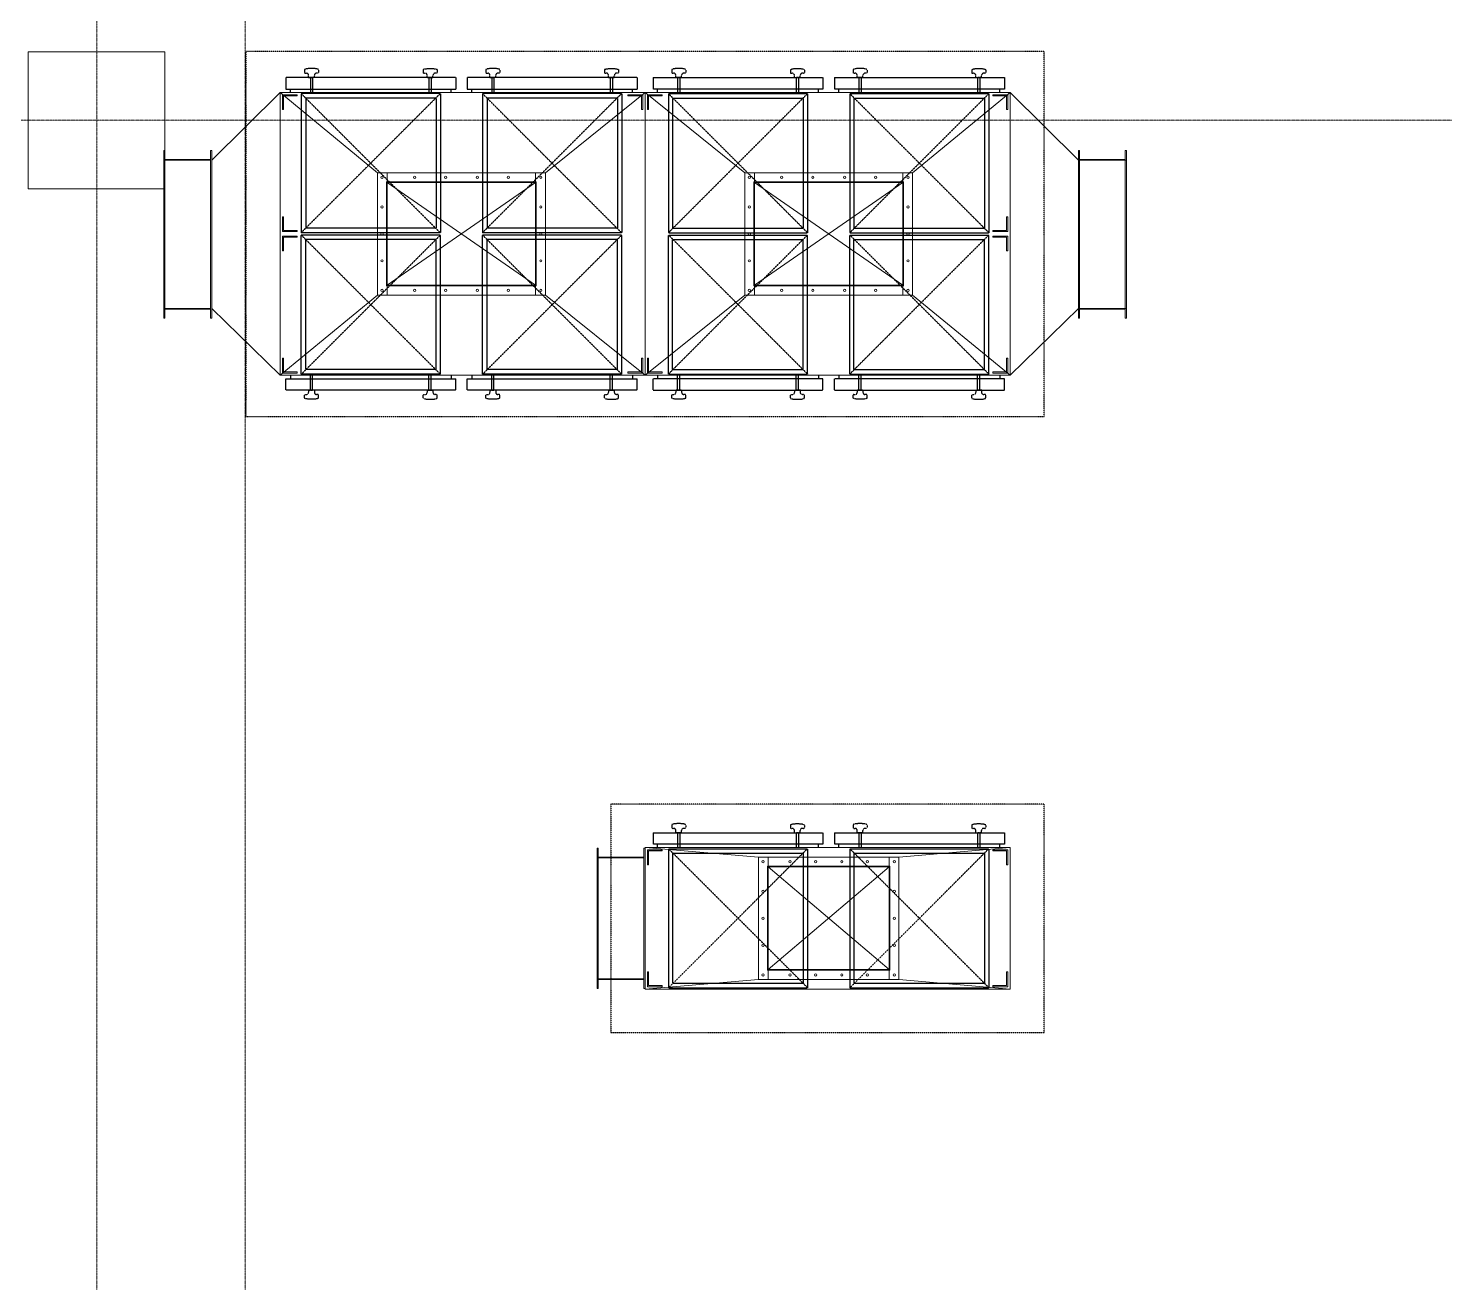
# Model space of a CAD drawing. Extents: x -59767 to 1106559, y -1290 to 1129522.
# Drawn here: x 121908 to 128118, y 591584 to 597082 of the extents above; entities that cross this region are included whole.
import ezdxf

# ---------------------------------------------------------------- set-up
doc = ezdxf.new("R2010")
doc.units = 0
for name, pattern in [('CENTER', [2, 1.25, -0.25, 0.25, -0.25]), ('DASHED', [3.5, 2, -1.5]), ('HIDDEN2', [0.1875, 0.125, -0.0625])]:
    doc.linetypes.add(name, pattern=pattern)
doc.layers.get('0').update_dxf_attribs({"linetype": 'CONTINUOUS', "lineweight": 9})
doc.layers.add('COLUMN', color=2, linetype='CONTINUOUS', lineweight=9)
doc.layers.add('중심선', color=1, linetype='CENTER', lineweight=9)
doc.layers.add('EQ', color=253, linetype='CONTINUOUS')

# ---------------------------------------------------------------- blocks, each defined once
blk = doc.blocks.new('column600')
at = {"layer": 'COLUMN', "linetype": 'Continuous'}
blk.add_lwpolyline([(-300, -300), (300, -300), (300, 300), (-300, 300)], close=True, dxfattribs=at)

msp = doc.modelspace()

# ---------------------------------------------------------------- linework, layer by layer
at = {"color": 0}
for p, q in [((123012.1, 596801), (122712.1, 596504)), ((124612.1, 596801), (123012.1, 596801)), ((123012.1, 596181), (123012.1, 596801)), ((123439.1, 596449), (123012.1, 596801)), ((123022.1, 596791), (123022.1, 596726)), ((123087.1, 596791), (123022.1, 596791)), ((123022.1, 596791), (123022.1, 596726)), ((123022.1, 596791), (123022.1, 596726)), ((123022.1, 596791), (123022.1, 596726)), ((123027.1, 596726), (123027.1, 596786)), ((123027.1, 596786), (123087.1, 596786)), ((123027.1, 596726), (123027.1, 596786)), ((123027.1, 596726), (123027.1, 596786)), ((123087.1, 596786), (123087.1, 596791)), ((124612.1, 596801), (124175.1, 596449)), ((124537.1, 596786), (124537.1, 596791)), ((124537.1, 596791), (124602.1, 596791)), ((124597.1, 596786), (124537.1, 596786)), ((124597.1, 596726), (124597.1, 596786)), ((124597.1, 596726), (124597.1, 596786)), ((124602.1, 596791), (124602.1, 596726)), ((124602.1, 596791), (124602.1, 596726)), ((124602.1, 596791), (124602.1, 596726)), ((124612.1, 596801), (126212.1, 596801)), ((124612.1, 596799), (124612.1, 596801)), ((124612.1, 596799), (124612.1, 596801)), ((124612.1, 596801), (125049.1, 596449)), ((124622.1, 596791), (124622.1, 596726)), ((124687.1, 596791), (124622.1, 596791)), ((124622.1, 596791), (124622.1, 596726)), ((124622.1, 596791), (124622.1, 596726)), ((124627.1, 596726), (124627.1, 596786)), ((124627.1, 596786), (124687.1, 596786)), ((124627.1, 596726), (124627.1, 596786)), ((124687.1, 596786), (124687.1, 596791)), ((125785.1, 596449), (126212.1, 596801)), ((126137.1, 596786), (126137.1, 596791)), ((126137.1, 596791), (126202.1, 596791)), ((126197.1, 596786), (126137.1, 596786)), ((126197.1, 596726), (126197.1, 596786)), ((126197.1, 596726), (126197.1, 596786)), ((126197.1, 596726), (126197.1, 596786)), ((126202.1, 596791), (126202.1, 596726)), ((126202.1, 596791), (126202.1, 596726)), ((126202.1, 596791), (126202.1, 596726)), ((126202.1, 596791), (126202.1, 596726)), ((126212.1, 596181), (126212.1, 596801)), ((126212.1, 596801), (126512.1, 596504)), ((123022.1, 596726), (123027.1, 596726)), ((123022.1, 596726), (123027.1, 596726)), ((123022.1, 596726), (123027.1, 596726)), ((124602.1, 596726), (124597.1, 596726)), ((124602.1, 596726), (124597.1, 596726)), ((124622.1, 596726), (124627.1, 596726)), ((124622.1, 596726), (124627.1, 596726)), ((126202.1, 596726), (126197.1, 596726)), ((126202.1, 596726), (126197.1, 596726)), ((126202.1, 596726), (126197.1, 596726)), ((122712.1, 596547), (122712.1, 595811)), ((126512.1, 596547), (126512.1, 595811)), ((123022.1, 596191), (123022.1, 596256)), ((123022.1, 596256), (123027.1, 596256)), ((123022.1, 596191), (123022.1, 596256)), ((123022.1, 596256), (123027.1, 596256)), ((123022.1, 596191), (123022.1, 596256)), ((123022.1, 596256), (123027.1, 596256)), ((123022.1, 596191), (123022.1, 596256)), ((123027.1, 596256), (123027.1, 596196)), ((123027.1, 596256), (123027.1, 596196)), ((123027.1, 596256), (123027.1, 596196)), ((126202.1, 596256), (126197.1, 596256)), ((126197.1, 596256), (126197.1, 596196)), ((126202.1, 596256), (126197.1, 596256)), ((126197.1, 596256), (126197.1, 596196)), ((126202.1, 596256), (126197.1, 596256)), ((126197.1, 596256), (126197.1, 596196)), ((126202.1, 596191), (126202.1, 596256)), ((126202.1, 596191), (126202.1, 596256)), ((126202.1, 596191), (126202.1, 596256)), ((126202.1, 596191), (126202.1, 596256)), ((123012.1, 596181), (123012.1, 595561)), ((123087.1, 596191), (123022.1, 596191)), ((123022.1, 596171), (123022.1, 596106)), ((123087.1, 596171), (123022.1, 596171)), ((123022.1, 596171), (123022.1, 596106)), ((123022.1, 596171), (123022.1, 596106)), ((123022.1, 596171), (123022.1, 596106)), ((123027.1, 596196), (123087.1, 596196)), ((123027.1, 596106), (123027.1, 596166)), ((123027.1, 596166), (123087.1, 596166)), ((123027.1, 596106), (123027.1, 596166)), ((123027.1, 596106), (123027.1, 596166)), ((123087.1, 596196), (123087.1, 596191)), ((123087.1, 596166), (123087.1, 596171)), ((126197.1, 596196), (126137.1, 596196)), ((126137.1, 596196), (126137.1, 596191)), ((126137.1, 596191), (126202.1, 596191)), ((126137.1, 596166), (126137.1, 596171)), ((126137.1, 596171), (126202.1, 596171)), ((126197.1, 596166), (126137.1, 596166)), ((126197.1, 596106), (126197.1, 596166)), ((126197.1, 596106), (126197.1, 596166)), ((126197.1, 596106), (126197.1, 596166)), ((126202.1, 596171), (126202.1, 596106)), ((126202.1, 596171), (126202.1, 596106)), ((126202.1, 596171), (126202.1, 596106)), ((126202.1, 596171), (126202.1, 596106)), ((126212.1, 596181), (126212.1, 595561)), ((123022.1, 596106), (123027.1, 596106)), ((123022.1, 596106), (123027.1, 596106)), ((123022.1, 596106), (123027.1, 596106)), ((126202.1, 596106), (126197.1, 596106)), ((126202.1, 596106), (126197.1, 596106)), ((126202.1, 596106), (126197.1, 596106)), ((122712.1, 595854), (123012.1, 595561)), ((123439.1, 595913), (123012.1, 595561)), ((124175.1, 595913), (124612.1, 595561)), ((125049.1, 595913), (124612.1, 595561)), ((125785.1, 595913), (126212.1, 595561)), ((126512.1, 595854), (126212.1, 595561)), ((123022.1, 595571), (123022.1, 595636)), ((123022.1, 595636), (123027.1, 595636)), ((123022.1, 595571), (123022.1, 595636)), ((123022.1, 595636), (123027.1, 595636)), ((123022.1, 595571), (123022.1, 595636)), ((123022.1, 595636), (123027.1, 595636)), ((123022.1, 595571), (123022.1, 595636)), ((123027.1, 595636), (123027.1, 595576)), ((123027.1, 595636), (123027.1, 595576)), ((123027.1, 595636), (123027.1, 595576)), ((124602.1, 595636), (124597.1, 595636)), ((124597.1, 595636), (124597.1, 595576)), ((124602.1, 595636), (124597.1, 595636)), ((124597.1, 595636), (124597.1, 595576)), ((124602.1, 595571), (124602.1, 595636)), ((124602.1, 595571), (124602.1, 595636)), ((124602.1, 595571), (124602.1, 595636)), ((124622.1, 595571), (124622.1, 595636)), ((124622.1, 595636), (124627.1, 595636)), ((124622.1, 595571), (124622.1, 595636)), ((124622.1, 595636), (124627.1, 595636)), ((124622.1, 595571), (124622.1, 595636)), ((124627.1, 595636), (124627.1, 595576)), ((124627.1, 595636), (124627.1, 595576)), ((126202.1, 595636), (126197.1, 595636)), ((126197.1, 595636), (126197.1, 595576)), ((126202.1, 595636), (126197.1, 595636)), ((126197.1, 595636), (126197.1, 595576)), ((126202.1, 595636), (126197.1, 595636)), ((126197.1, 595636), (126197.1, 595576)), ((126202.1, 595571), (126202.1, 595636)), ((126202.1, 595571), (126202.1, 595636)), ((126202.1, 595571), (126202.1, 595636)), ((126202.1, 595571), (126202.1, 595636)), ((124612.1, 595561), (123012.1, 595561)), ((123087.1, 595571), (123022.1, 595571)), ((123027.1, 595576), (123087.1, 595576)), ((123087.1, 595576), (123087.1, 595571)), ((124597.1, 595576), (124537.1, 595576)), ((124537.1, 595576), (124537.1, 595571)), ((124537.1, 595571), (124602.1, 595571)), ((124612.1, 595563), (124612.1, 595561)), ((124612.1, 595563), (124612.1, 595561)), ((124612.1, 595561), (126212.1, 595561)), ((124687.1, 595571), (124622.1, 595571)), ((124627.1, 595576), (124687.1, 595576)), ((124687.1, 595576), (124687.1, 595571)), ((126197.1, 595576), (126137.1, 595576)), ((126137.1, 595576), (126137.1, 595571)), ((126137.1, 595571), (126202.1, 595571)), ((124612.1, 593491), (126212.1, 593491)), ((124612.1, 593489), (124612.1, 593491)), ((124612.1, 593491), (125109.1, 593449)), ((124622.1, 593481), (124622.1, 593416)), ((124687.1, 593481), (124622.1, 593481)), ((124622.1, 593481), (124622.1, 593416)), ((124622.1, 593481), (124622.1, 593416)), ((124627.1, 593416), (124627.1, 593476)), ((124627.1, 593476), (124687.1, 593476)), ((124627.1, 593416), (124627.1, 593476)), ((124687.1, 593476), (124687.1, 593481)), ((125019.6, 593491), (125814.6, 593491)), ((125725.1, 593449), (126212.1, 593491)), ((126137.1, 593476), (126137.1, 593481)), ((126137.1, 593481), (126202.1, 593481)), ((126197.1, 593476), (126137.1, 593476)), ((126197.1, 593416), (126197.1, 593476)), ((126197.1, 593416), (126197.1, 593476)), ((126197.1, 593416), (126197.1, 593476)), ((126202.1, 593481), (126202.1, 593416)), ((126202.1, 593481), (126202.1, 593416)), ((126202.1, 593481), (126202.1, 593416)), ((126202.1, 593481), (126202.1, 593416)), ((126212.1, 592871), (126212.1, 593491)), ((124622.1, 593416), (124627.1, 593416)), ((124622.1, 593416), (124627.1, 593416)), ((126202.1, 593416), (126197.1, 593416)), ((126202.1, 593416), (126197.1, 593416)), ((126202.1, 593416), (126197.1, 593416)), ((124622.1, 592881), (124622.1, 592946)), ((124622.1, 592946), (124627.1, 592946)), ((124622.1, 592881), (124622.1, 592946)), ((124622.1, 592946), (124627.1, 592946)), ((124622.1, 592881), (124622.1, 592946)), ((124622.1, 592946), (124627.1, 592946)), ((124622.1, 592881), (124622.1, 592946)), ((124627.1, 592946), (124627.1, 592886)), ((124627.1, 592946), (124627.1, 592886)), ((124627.1, 592946), (124627.1, 592886)), ((126202.1, 592946), (126197.1, 592946)), ((126197.1, 592946), (126197.1, 592886)), ((126202.1, 592946), (126197.1, 592946)), ((126197.1, 592946), (126197.1, 592886)), ((126202.1, 592946), (126197.1, 592946)), ((126197.1, 592946), (126197.1, 592886)), ((126202.1, 592881), (126202.1, 592946)), ((126202.1, 592881), (126202.1, 592946)), ((126202.1, 592881), (126202.1, 592946)), ((126202.1, 592881), (126202.1, 592946)), ((125109.1, 592913), (124612.1, 592871)), ((124612.1, 592873), (124612.1, 592871)), ((124687.1, 592881), (124622.1, 592881)), ((124627.1, 592886), (124687.1, 592886)), ((124687.1, 592886), (124687.1, 592881)), ((125725.1, 592913), (126212.1, 592871)), ((126197.1, 592886), (126137.1, 592886)), ((126137.1, 592886), (126137.1, 592881)), ((126137.1, 592881), (126202.1, 592881)), ((124612.1, 592871), (126212.1, 592871))]:
    msp.add_line(p, q, dxfattribs=at)
for p, q in [((123806.1, 596801), (123012.1, 596801)), ((124612.1, 596248), (124612.1, 596799)), ((124612.1, 596248), (124612.1, 596799)), ((124612.1, 596253.5), (124612.1, 596793.5)), ((124612.1, 596253.5), (124612.1, 596793.5)), ((125418.1, 596801), (126212.1, 596801)), ((122502.1, 596547), (122502.1, 595811)), ((122502.1, 596547), (122507.1, 596547)), ((122507.1, 595848), (122507.1, 596547)), ((122707.1, 596547), (122707.1, 596510)), ((122707.1, 596547), (122712.1, 596547)), ((122712.1, 596482), (122712.1, 596547)), ((126512.1, 596482), (126512.1, 596547)), ((126517.1, 596547), (126512.1, 596547)), ((126517.1, 596547), (126517.1, 596510)), ((126717.1, 595848), (126717.1, 596547)), ((126722.1, 596547), (126717.1, 596547)), ((126722.1, 596547), (126722.1, 595811)), ((122507.1, 596504), (122502.1, 596504)), ((122507.1, 596507), (122707.1, 596507)), ((122507.1, 596504), (122707.1, 596504)), ((122707.1, 596510), (122707.1, 595811)), ((126517.1, 596510), (126517.1, 595811)), ((126717.1, 596507), (126517.1, 596507)), ((126717.1, 596504), (126517.1, 596504)), ((126717.1, 596504), (126722.1, 596504)), ((123482.1, 596409), (123482.1, 596449)), ((124132.1, 596449), (124132.1, 596409)), ((124175.1, 596409), (124175.1, 596449)), ((124612.1, 596456.5), (124612.1, 595561)), ((124612.1, 596456.5), (124612.1, 595561)), ((124612.1, 596451), (124612.1, 595561)), ((124612.1, 596451), (124612.1, 595561)), ((125049.1, 596409), (125049.1, 596449)), ((125092.1, 596449), (125092.1, 596409)), ((125742.1, 596409), (125742.1, 596449)), ((123482.1, 595953), (123482.1, 595913)), ((124132.1, 595953), (124132.1, 595913)), ((124175.1, 595953), (124175.1, 595913)), ((125049.1, 595953), (125049.1, 595913)), ((125092.1, 595953), (125092.1, 595913)), ((125742.1, 595953), (125742.1, 595913)), ((122507.1, 595854), (122502.1, 595854)), ((122507.1, 595854), (122707.1, 595854)), ((126717.1, 595854), (126517.1, 595854)), ((126717.1, 595854), (126722.1, 595854)), ((122507.1, 595811), (122502.1, 595811)), ((122507.1, 595851), (122707.1, 595851)), ((122507.1, 595811), (122507.1, 595848)), ((122712.1, 595811), (122707.1, 595811)), ((126512.1, 595811), (126517.1, 595811)), ((126717.1, 595851), (126517.1, 595851)), ((126717.1, 595811), (126717.1, 595848)), ((126717.1, 595811), (126722.1, 595811)), ((123806.1, 595561), (123012.1, 595561)), ((125418.1, 595561), (126212.1, 595561)), ((124402.1, 593489), (124402.1, 592873)), ((124402.1, 593489), (124407.1, 593489)), ((124407.1, 593446), (124402.1, 593446)), ((124407.1, 592910), (124407.1, 593489)), ((124407.1, 593449), (124607.1, 593449)), ((124407.1, 593446), (124607.1, 593446)), ((124607.1, 593489), (124607.1, 593452)), ((124607.1, 593489), (124612.1, 593489)), ((124607.1, 593452), (124607.1, 592873)), ((124612.1, 593424), (124612.1, 593489)), ((124612.1, 592938), (124612.1, 593489)), ((124612.1, 592943.5), (124612.1, 593483.5)), ((125109.1, 593409), (125109.1, 593449)), ((125152.1, 593449), (125152.1, 593409)), ((125418.1, 593491), (126212.1, 593491)), ((125682.1, 593409), (125682.1, 593449)), ((124607.1, 593150.5), (124607.1, 593187.5)), ((124612.1, 593215.5), (124612.1, 593150.5)), ((124612.1, 593146.5), (124612.1, 592871)), ((124612.1, 593141), (124612.1, 592871)), ((125109.1, 592953), (125109.1, 592913)), ((125152.1, 592953), (125152.1, 592913)), ((125682.1, 592953), (125682.1, 592913)), ((124407.1, 592916), (124402.1, 592916)), ((124407.1, 592873), (124402.1, 592873)), ((124407.1, 592916), (124607.1, 592916)), ((124407.1, 592913), (124607.1, 592913)), ((124407.1, 592873), (124407.1, 592910)), ((124612.1, 592873), (124607.1, 592873))]:
    msp.add_line(p, q)
at = {"ltscale": 0.5}
for p, q in [((123482.1, 596406), (124132.1, 595956)), ((124132.1, 596406), (123482.1, 595956)), ((125742.1, 596406), (125092.1, 595956)), ((125092.1, 596406), (125742.1, 595956)), ((125682.1, 593406), (125152.1, 592956)), ((125152.1, 593406), (125682.1, 592956))]:
    msp.add_line(p, q, dxfattribs=at)
for points in [[(123479.1, 595913), (123439.1, 595913), (123439.1, 596449), (123479.1, 596449)], [(124135.1, 596449), (123479.1, 596449)], [(124135.1, 596449), (124175.1, 596449)], [(125089.1, 596449), (125049.1, 596449)], [(125089.1, 596449), (125745.1, 596449)], [(125745.1, 595913), (125785.1, 595913), (125785.1, 596449), (125745.1, 596449)], [(124135.1, 596409), (123479.1, 596409)], [(123479.1, 595953), (123479.1, 596409)], [(124135.1, 596406), (123479.1, 596406)], [(123482.1, 595953), (123482.1, 596409)], [(124132.1, 595953), (124132.1, 596409)], [(124135.1, 595953), (124135.1, 596409)], [(124175.1, 595953), (124175.1, 596409)], [(125049.1, 595953), (125049.1, 596409)], [(125089.1, 596409), (125745.1, 596409)], [(125089.1, 595953), (125089.1, 596409)], [(125089.1, 596406), (125745.1, 596406)], [(125092.1, 595953), (125092.1, 596409)], [(125742.1, 595953), (125742.1, 596409)], [(125745.1, 595953), (125745.1, 596409)], [(124135.1, 595956), (123479.1, 595956)], [(124135.1, 595953), (123479.1, 595953)], [(125089.1, 595956), (125745.1, 595956)], [(125089.1, 595953), (125745.1, 595953)], [(124135.1, 595913), (123479.1, 595913)], [(124175.1, 595913), (124135.1, 595913)], [(125049.1, 595913), (125089.1, 595913)], [(125089.1, 595913), (125745.1, 595913)], [(125149.1, 593449), (125109.1, 593449)], [(125149.1, 593449), (125685.1, 593449)], [(125685.1, 592913), (125725.1, 592913), (125725.1, 593449), (125685.1, 593449)], [(125109.1, 592953), (125109.1, 593409)], [(125149.1, 593409), (125685.1, 593409)], [(125149.1, 592953), (125149.1, 593409)], [(125149.1, 593406), (125685.1, 593406)], [(125152.1, 592953), (125152.1, 593409)], [(125682.1, 592953), (125682.1, 593409)], [(125685.1, 592953), (125685.1, 593409)], [(125149.1, 592956), (125685.1, 592956)], [(125149.1, 592953), (125685.1, 592953)], [(125109.1, 592913), (125149.1, 592913)], [(125149.1, 592913), (125685.1, 592913)]]:
    msp.add_lwpolyline(points)
for centre in [(123459.1, 596429), (123601.5, 596429), (123737.5, 596429), (123876.7, 596429), (124012.7, 596429), (124155.1, 596429), (125069.1, 596429), (125211.5, 596429), (125347.5, 596429), (125486.7, 596429), (125622.7, 596429), (125765.1, 596429), (123459.1, 596299.1), (124155.1, 596299.1), (125069.1, 596299.1), (125765.1, 596299.1), (123459.1, 596181), (124155.1, 596181), (125069.1, 596181), (125765.1, 596181), (123459.1, 596062.9), (124155.1, 596062.9), (125069.1, 596062.9), (125765.1, 596062.9), (123459.1, 595933), (123601.5, 595933), (123737.5, 595933), (123876.7, 595933), (124012.7, 595933), (124155.1, 595933), (125069.1, 595933), (125211.5, 595933), (125347.5, 595933), (125486.7, 595933), (125622.7, 595933), (125765.1, 595933), (125129.1, 593429), (125247.5, 593429), (125359.5, 593429), (125474.7, 593429), (125586.7, 593429), (125705.1, 593429), (125129.1, 593299.1), (125705.1, 593299.1), (125129.1, 593181), (125705.1, 593181), (125129.1, 593062.9), (125705.1, 593062.9), (125129.1, 592933), (125247.5, 592933), (125359.5, 592933), (125474.7, 592933), (125586.7, 592933), (125705.1, 592933)]:
    msp.add_circle(centre, 5)
at = {"layer": 'EQ', "linetype": 'HIDDEN2'}
for p, q in [((123037.1, 596866), (123037.1, 596816)), ((123782.1, 596866), (123037.1, 596866)), ((123119, 596899.5), (123119, 596888.3)), ((123122, 596885.3), (123127.1, 596885.3)), ((123134.7, 596866), (123145.1, 596866)), ((123137.1, 596866), (123137.1, 596875.3)), ((123162.1, 596866), (123137.1, 596866)), ((123144.6, 596866), (123144.6, 596801)), ((123145.1, 596866), (123154.1, 596866)), ((123154.6, 596866), (123154.6, 596801)), ((123162.1, 596866), (123162.1, 596875.3)), ((123177.3, 596885.3), (123172.1, 596885.3)), ((123180.3, 596899.5), (123180.3, 596888.3)), ((123639, 596899.5), (123639, 596888.3)), ((123642, 596885.3), (123647.1, 596885.3)), ((123657.1, 596866), (123657.1, 596875.3)), ((123657.1, 596866), (123682.1, 596866)), ((123664.6, 596866), (123664.6, 596801)), ((123674.1, 596866), (123665.1, 596866)), ((123684.6, 596866), (123674.1, 596866)), ((123674.6, 596866), (123674.6, 596801)), ((123682.1, 596866), (123682.1, 596875.3)), ((123697.3, 596885.3), (123692.1, 596885.3)), ((123700.3, 596899.5), (123700.3, 596888.3)), ((123782.1, 596866), (123782.1, 596816)), ((123832.1, 596866), (123832.1, 596816)), ((124577.1, 596866), (123832.1, 596866)), ((123914, 596899.5), (123914, 596888.3)), ((123917, 596885.3), (123922.1, 596885.3)), ((123929.7, 596866), (123940.1, 596866)), ((123932.1, 596866), (123932.1, 596875.3)), ((123957.1, 596866), (123932.1, 596866)), ((123939.6, 596866), (123939.6, 596801)), ((123940.1, 596866), (123949.1, 596866)), ((123949.6, 596866), (123949.6, 596801)), ((123957.1, 596866), (123957.1, 596875.3)), ((123972.3, 596885.3), (123967.1, 596885.3)), ((123975.3, 596899.5), (123975.3, 596888.3)), ((124434, 596899.5), (124434, 596888.3)), ((124437, 596885.3), (124442.1, 596885.3)), ((124452.1, 596866), (124452.1, 596875.3)), ((124452.1, 596866), (124477.1, 596866)), ((124459.6, 596866), (124459.6, 596801)), ((124469.1, 596866), (124460.1, 596866)), ((124479.6, 596866), (124469.1, 596866)), ((124469.6, 596866), (124469.6, 596801)), ((124477.1, 596866), (124477.1, 596875.3)), ((124492.3, 596885.3), (124487.1, 596885.3)), ((124495.3, 596899.5), (124495.3, 596888.3)), ((124577.1, 596866), (124577.1, 596816)), ((124647.1, 596866), (124647.1, 596816)), ((124647.1, 596866), (125392.1, 596866)), ((124729, 596899.5), (124729, 596888.3)), ((124732, 596885.3), (124737.1, 596885.3)), ((124744.7, 596866), (124755.1, 596866)), ((124747.1, 596866), (124747.1, 596875.3)), ((124772.1, 596866), (124747.1, 596866)), ((124754.6, 596866), (124754.6, 596801)), ((124755.1, 596866), (124764.1, 596866)), ((124764.6, 596866), (124764.6, 596801)), ((124772.1, 596866), (124772.1, 596875.3)), ((124787.3, 596885.3), (124782.1, 596885.3)), ((124790.3, 596899.5), (124790.3, 596888.3)), ((125249, 596899.5), (125249, 596888.3)), ((125252, 596885.3), (125257.1, 596885.3)), ((125267.1, 596866), (125267.1, 596875.3)), ((125267.1, 596866), (125292.1, 596866)), ((125274.6, 596866), (125274.6, 596801)), ((125284.1, 596866), (125275.1, 596866)), ((125294.6, 596866), (125284.1, 596866)), ((125284.6, 596866), (125284.6, 596801)), ((125292.1, 596866), (125292.1, 596875.3)), ((125307.3, 596885.3), (125302.1, 596885.3)), ((125310.3, 596899.5), (125310.3, 596888.3)), ((125392.1, 596866), (125392.1, 596816)), ((125442.1, 596866), (125442.1, 596816)), ((125442.1, 596866), (126187.1, 596866)), ((125524, 596899.5), (125524, 596888.3)), ((125527, 596885.3), (125532.1, 596885.3)), ((125539.7, 596866), (125550.1, 596866)), ((125542.1, 596866), (125542.1, 596875.3)), ((125567.1, 596866), (125542.1, 596866)), ((125549.6, 596866), (125549.6, 596801)), ((125550.1, 596866), (125559.1, 596866)), ((125559.6, 596866), (125559.6, 596801)), ((125567.1, 596866), (125567.1, 596875.3)), ((125582.3, 596885.3), (125577.1, 596885.3)), ((125585.3, 596899.5), (125585.3, 596888.3)), ((126044, 596899.5), (126044, 596888.3)), ((126047, 596885.3), (126052.1, 596885.3)), ((126062.1, 596866), (126062.1, 596875.3)), ((126062.1, 596866), (126087.1, 596866)), ((126069.6, 596866), (126069.6, 596801)), ((126079.1, 596866), (126070.1, 596866)), ((126089.6, 596866), (126079.1, 596866)), ((126079.6, 596866), (126079.6, 596801)), ((126087.1, 596866), (126087.1, 596875.3)), ((126102.3, 596885.3), (126097.1, 596885.3)), ((126105.3, 596899.5), (126105.3, 596888.3)), ((126187.1, 596866), (126187.1, 596816)), ((123037.1, 596816), (123782.1, 596816)), ((123057.1, 596801), (123057.1, 596816)), ((123714.6, 596796), (123104.6, 596796)), ((123104.6, 596796), (123104.6, 596186)), ((123714.6, 596796), (123104.6, 596186)), ((123714.6, 596186), (123104.6, 596796)), ((123714.6, 596796), (123714.6, 596186)), ((123762.1, 596801), (123762.1, 596816)), ((123832.1, 596816), (124577.1, 596816)), ((123852.1, 596801), (123852.1, 596816)), ((124509.6, 596796), (123899.6, 596796)), ((123899.6, 596796), (123899.6, 596186)), ((124509.6, 596796), (123899.6, 596186)), ((124509.6, 596186), (123899.6, 596796)), ((124509.6, 596796), (124509.6, 596186)), ((124557.1, 596801), (124557.1, 596816)), ((125392.1, 596816), (124647.1, 596816)), ((124667.1, 596801), (124667.1, 596816)), ((124714.6, 596796), (125324.6, 596796)), ((124714.6, 596796), (124714.6, 596186)), ((124714.6, 596796), (125324.6, 596186)), ((124714.6, 596186), (125324.6, 596796)), ((125324.6, 596796), (125324.6, 596186)), ((125372.1, 596801), (125372.1, 596816)), ((126187.1, 596816), (125442.1, 596816)), ((125462.1, 596801), (125462.1, 596816)), ((125509.6, 596796), (126119.6, 596796)), ((125509.6, 596796), (125509.6, 596186)), ((125509.6, 596796), (126119.6, 596186)), ((125509.6, 596186), (126119.6, 596796)), ((126119.6, 596796), (126119.6, 596186)), ((126167.1, 596801), (126167.1, 596816)), ((123124.6, 596776), (123124.6, 596206)), ((123696.6, 596776), (123124.6, 596776)), ((123696.6, 596776), (123696.6, 596206)), ((123919.6, 596776), (123919.6, 596206)), ((124491.6, 596776), (123919.6, 596776)), ((124491.6, 596776), (124491.6, 596206)), ((124732.6, 596776), (124732.6, 596206)), ((124732.6, 596776), (125304.6, 596776)), ((125304.6, 596776), (125304.6, 596206)), ((125527.6, 596776), (125527.6, 596206)), ((125527.6, 596776), (126099.6, 596776)), ((126099.6, 596776), (126099.6, 596206)), ((123714.6, 596186), (123104.6, 596186)), ((123714.6, 596176), (123104.6, 596176)), ((123104.6, 595566), (123104.6, 596176)), ((123714.6, 595566), (123104.6, 596176)), ((123714.6, 596176), (123104.6, 595566)), ((123696.6, 596206), (123124.6, 596206)), ((123714.6, 595566), (123714.6, 596176)), ((124509.6, 596186), (123899.6, 596186)), ((124509.6, 596176), (123899.6, 596176)), ((123899.6, 595566), (123899.6, 596176)), ((124509.6, 595566), (123899.6, 596176)), ((124509.6, 596176), (123899.6, 595566)), ((124491.6, 596206), (123919.6, 596206)), ((124509.6, 595566), (124509.6, 596176)), ((124714.6, 596186), (125324.6, 596186)), ((124714.6, 596176), (125324.6, 596176)), ((124714.6, 595566), (124714.6, 596176)), ((124714.6, 595566), (125324.6, 596176)), ((124714.6, 596176), (125324.6, 595566)), ((124732.6, 596206), (125304.6, 596206)), ((125324.6, 595566), (125324.6, 596176)), ((125509.6, 596186), (126119.6, 596186)), ((125509.6, 596176), (126119.6, 596176)), ((125509.6, 595566), (125509.6, 596176)), ((125509.6, 595566), (126119.6, 596176)), ((125509.6, 596176), (126119.6, 595566)), ((125527.6, 596206), (126099.6, 596206)), ((126119.6, 595566), (126119.6, 596176)), ((123696.6, 596156), (123124.6, 596156)), ((123124.6, 595586), (123124.6, 596156)), ((123696.6, 595586), (123696.6, 596156)), ((124491.6, 596156), (123919.6, 596156)), ((123919.6, 595586), (123919.6, 596156)), ((124491.6, 595586), (124491.6, 596156)), ((124732.6, 595586), (124732.6, 596156)), ((124732.6, 596156), (125304.6, 596156)), ((125304.6, 595586), (125304.6, 596156)), ((125527.6, 595586), (125527.6, 596156)), ((125527.6, 596156), (126099.6, 596156)), ((126099.6, 595586), (126099.6, 596156)), ((123037.1, 595546), (123782.1, 595546)), ((123037.1, 595496), (123037.1, 595546)), ((123057.1, 595561), (123057.1, 595546)), ((123714.6, 595566), (123104.6, 595566)), ((123696.6, 595586), (123124.6, 595586)), ((123144.6, 595496), (123144.6, 595561)), ((123154.6, 595496), (123154.6, 595561)), ((123664.6, 595496), (123664.6, 595561)), ((123674.6, 595496), (123674.6, 595561)), ((123762.1, 595561), (123762.1, 595546)), ((123782.1, 595496), (123782.1, 595546)), ((123832.1, 595546), (124577.1, 595546)), ((123832.1, 595496), (123832.1, 595546)), ((123852.1, 595561), (123852.1, 595546)), ((124509.6, 595566), (123899.6, 595566)), ((124491.6, 595586), (123919.6, 595586)), ((123939.6, 595496), (123939.6, 595561)), ((123949.6, 595496), (123949.6, 595561)), ((124459.6, 595496), (124459.6, 595561)), ((124469.6, 595496), (124469.6, 595561)), ((124557.1, 595561), (124557.1, 595546)), ((124577.1, 595496), (124577.1, 595546)), ((124647.1, 595496), (124647.1, 595546)), ((125392.1, 595546), (124647.1, 595546)), ((124667.1, 595561), (124667.1, 595546)), ((124714.6, 595566), (125324.6, 595566)), ((124732.6, 595586), (125304.6, 595586)), ((124754.6, 595496), (124754.6, 595561)), ((124764.6, 595496), (124764.6, 595561)), ((125274.6, 595496), (125274.6, 595561)), ((125284.6, 595496), (125284.6, 595561)), ((125372.1, 595561), (125372.1, 595546)), ((125392.1, 595496), (125392.1, 595546)), ((125442.1, 595496), (125442.1, 595546)), ((126187.1, 595546), (125442.1, 595546)), ((125462.1, 595561), (125462.1, 595546)), ((125509.6, 595566), (126119.6, 595566)), ((125527.6, 595586), (126099.6, 595586)), ((125549.6, 595496), (125549.6, 595561)), ((125559.6, 595496), (125559.6, 595561)), ((126069.6, 595496), (126069.6, 595561)), ((126079.6, 595496), (126079.6, 595561)), ((126167.1, 595561), (126167.1, 595546)), ((126187.1, 595496), (126187.1, 595546)), ((123782.1, 595496), (123037.1, 595496)), ((123134.7, 595496), (123145.1, 595496)), ((123162.1, 595496), (123137.1, 595496)), ((123137.1, 595496), (123137.1, 595486.7)), ((123145.1, 595496), (123154.1, 595496)), ((123162.1, 595496), (123162.1, 595486.7)), ((123657.1, 595496), (123682.1, 595496)), ((123657.1, 595496), (123657.1, 595486.7)), ((123674.1, 595496), (123665.1, 595496)), ((123684.6, 595496), (123674.1, 595496)), ((123682.1, 595496), (123682.1, 595486.7)), ((124577.1, 595496), (123832.1, 595496)), ((123929.7, 595496), (123940.1, 595496)), ((123957.1, 595496), (123932.1, 595496)), ((123932.1, 595496), (123932.1, 595486.7)), ((123940.1, 595496), (123949.1, 595496)), ((123957.1, 595496), (123957.1, 595486.7)), ((124452.1, 595496), (124477.1, 595496)), ((124452.1, 595496), (124452.1, 595486.7)), ((124469.1, 595496), (124460.1, 595496)), ((124479.6, 595496), (124469.1, 595496)), ((124477.1, 595496), (124477.1, 595486.7)), ((124647.1, 595496), (125392.1, 595496)), ((124744.7, 595496), (124755.1, 595496)), ((124772.1, 595496), (124747.1, 595496)), ((124747.1, 595496), (124747.1, 595486.7)), ((124755.1, 595496), (124764.1, 595496)), ((124772.1, 595496), (124772.1, 595486.7)), ((125267.1, 595496), (125292.1, 595496)), ((125267.1, 595496), (125267.1, 595486.7)), ((125284.1, 595496), (125275.1, 595496)), ((125294.6, 595496), (125284.1, 595496)), ((125292.1, 595496), (125292.1, 595486.7)), ((125442.1, 595496), (126187.1, 595496)), ((125539.7, 595496), (125550.1, 595496)), ((125567.1, 595496), (125542.1, 595496)), ((125542.1, 595496), (125542.1, 595486.7)), ((125550.1, 595496), (125559.1, 595496)), ((125567.1, 595496), (125567.1, 595486.7)), ((126062.1, 595496), (126087.1, 595496)), ((126062.1, 595496), (126062.1, 595486.7)), ((126079.1, 595496), (126070.1, 595496)), ((126089.6, 595496), (126079.1, 595496)), ((126087.1, 595496), (126087.1, 595486.7)), ((123119, 595462.6), (123119, 595473.7)), ((123122, 595476.7), (123127.1, 595476.7)), ((123177.3, 595476.7), (123172.1, 595476.7)), ((123180.3, 595462.6), (123180.3, 595473.7)), ((123639, 595462.6), (123639, 595473.7)), ((123642, 595476.7), (123647.1, 595476.7)), ((123697.3, 595476.7), (123692.1, 595476.7)), ((123700.3, 595462.6), (123700.3, 595473.7)), ((123914, 595462.6), (123914, 595473.7)), ((123917, 595476.7), (123922.1, 595476.7)), ((123972.3, 595476.7), (123967.1, 595476.7)), ((123975.3, 595462.6), (123975.3, 595473.7)), ((124434, 595462.6), (124434, 595473.7)), ((124437, 595476.7), (124442.1, 595476.7)), ((124492.3, 595476.7), (124487.1, 595476.7)), ((124495.3, 595462.6), (124495.3, 595473.7)), ((124729, 595462.6), (124729, 595473.7)), ((124732, 595476.7), (124737.1, 595476.7)), ((124787.3, 595476.7), (124782.1, 595476.7)), ((124790.3, 595462.6), (124790.3, 595473.7)), ((125249, 595462.6), (125249, 595473.7)), ((125252, 595476.7), (125257.1, 595476.7)), ((125307.3, 595476.7), (125302.1, 595476.7)), ((125310.3, 595462.6), (125310.3, 595473.7)), ((125524, 595462.6), (125524, 595473.7)), ((125527, 595476.7), (125532.1, 595476.7)), ((125582.3, 595476.7), (125577.1, 595476.7)), ((125585.3, 595462.6), (125585.3, 595473.7)), ((126044, 595462.6), (126044, 595473.7)), ((126047, 595476.7), (126052.1, 595476.7)), ((126102.3, 595476.7), (126097.1, 595476.7)), ((126105.3, 595462.6), (126105.3, 595473.7)), ((124647.1, 593556), (124647.1, 593506)), ((124647.1, 593556), (125392.1, 593556)), ((124729, 593589.5), (124729, 593578.3)), ((124732, 593575.3), (124737.1, 593575.3)), ((124744.7, 593556), (124755.1, 593556)), ((124747.1, 593556), (124747.1, 593565.3)), ((124772.1, 593556), (124747.1, 593556)), ((124754.6, 593556), (124754.6, 593491)), ((124755.1, 593556), (124764.1, 593556)), ((124764.6, 593556), (124764.6, 593491)), ((124772.1, 593556), (124772.1, 593565.3)), ((124787.3, 593575.3), (124782.1, 593575.3)), ((124790.3, 593589.5), (124790.3, 593578.3)), ((125249, 593589.5), (125249, 593578.3)), ((125252, 593575.3), (125257.1, 593575.3)), ((125267.1, 593556), (125267.1, 593565.3)), ((125267.1, 593556), (125292.1, 593556)), ((125274.6, 593556), (125274.6, 593491)), ((125284.1, 593556), (125275.1, 593556)), ((125294.6, 593556), (125284.1, 593556)), ((125284.6, 593556), (125284.6, 593491)), ((125292.1, 593556), (125292.1, 593565.3)), ((125307.3, 593575.3), (125302.1, 593575.3)), ((125310.3, 593589.5), (125310.3, 593578.3)), ((125392.1, 593556), (125392.1, 593506)), ((125442.1, 593556), (125442.1, 593506)), ((125442.1, 593556), (126187.1, 593556)), ((125524, 593589.5), (125524, 593578.3)), ((125527, 593575.3), (125532.1, 593575.3)), ((125539.7, 593556), (125550.1, 593556)), ((125542.1, 593556), (125542.1, 593565.3)), ((125567.1, 593556), (125542.1, 593556)), ((125549.6, 593556), (125549.6, 593491)), ((125550.1, 593556), (125559.1, 593556)), ((125559.6, 593556), (125559.6, 593491)), ((125567.1, 593556), (125567.1, 593565.3)), ((125582.3, 593575.3), (125577.1, 593575.3)), ((125585.3, 593589.5), (125585.3, 593578.3)), ((126044, 593589.5), (126044, 593578.3)), ((126047, 593575.3), (126052.1, 593575.3)), ((126062.1, 593556), (126062.1, 593565.3)), ((126062.1, 593556), (126087.1, 593556)), ((126069.6, 593556), (126069.6, 593491)), ((126079.1, 593556), (126070.1, 593556)), ((126089.6, 593556), (126079.1, 593556)), ((126079.6, 593556), (126079.6, 593491)), ((126087.1, 593556), (126087.1, 593565.3)), ((126102.3, 593575.3), (126097.1, 593575.3)), ((126105.3, 593589.5), (126105.3, 593578.3)), ((126187.1, 593556), (126187.1, 593506)), ((125392.1, 593506), (124647.1, 593506)), ((124667.1, 593491), (124667.1, 593506)), ((125372.1, 593491), (125372.1, 593506)), ((126187.1, 593506), (125442.1, 593506)), ((125462.1, 593491), (125462.1, 593506)), ((126167.1, 593491), (126167.1, 593506)), ((124714.6, 593486), (125324.6, 593486)), ((124714.6, 593486), (124714.6, 592876)), ((124714.6, 593486), (125324.6, 592876)), ((124714.6, 592876), (125324.6, 593486)), ((124732.6, 593466), (124732.6, 592896)), ((124732.6, 593466), (125304.6, 593466)), ((125304.6, 593466), (125304.6, 592896)), ((125324.6, 593486), (125324.6, 592876)), ((125509.6, 593486), (126119.6, 593486)), ((125509.6, 593486), (125509.6, 592876)), ((125509.6, 593486), (126119.6, 592876)), ((125509.6, 592876), (126119.6, 593486)), ((125527.6, 593466), (125527.6, 592896)), ((125527.6, 593466), (126099.6, 593466)), ((126099.6, 593466), (126099.6, 592896)), ((126119.6, 593486), (126119.6, 592876)), ((124714.6, 592876), (125324.6, 592876)), ((124732.6, 592896), (125304.6, 592896)), ((125509.6, 592876), (126119.6, 592876)), ((125527.6, 592896), (126099.6, 592896))]:
    msp.add_line(p, q, dxfattribs=at)
at = {"layer": 'EQ', "color": 1, "linetype": 'DASHED', "ltscale": 0.5}
for points in [[(122862.1, 596981), (122862.1, 595381), (126362.1, 595381), (126362.1, 596981)], [(124462.1, 592681), (126362.1, 592681), (126362.1, 593681), (124462.1, 593681)]]:
    msp.add_lwpolyline(points, close=True, dxfattribs=at)
at = {"layer": 'EQ', "linetype": 'HIDDEN2'}
for centre, radius, start, end in [((123122, 596899.5), 3, 119.78736, 180), ((123122, 596888.3), 3, 180, 270), ((123127.1, 596875.3), 10, 0, 90), ((123172.1, 596875.3), 10, 90, 180), ((123177.3, 596888.3), 3, 270, 0), ((123177.3, 596899.5), 3, 0, 60.21264), ((123642, 596899.5), 3, 119.78736, 180), ((123642, 596888.3), 3, 180, 270), ((123647.1, 596875.3), 10, 0, 90), ((123692.1, 596875.3), 10, 90, 180), ((123697.3, 596888.3), 3, 270, 0), ((123697.3, 596899.5), 3, 0, 60.21264), ((123917, 596899.5), 3, 119.78736, 180), ((123917, 596888.3), 3, 180, 270), ((123922.1, 596875.3), 10, 0, 90), ((123967.1, 596875.3), 10, 90, 180), ((123972.3, 596888.3), 3, 270, 0), ((123972.3, 596899.5), 3, 0, 60.21264), ((124437, 596899.5), 3, 119.78736, 180), ((124437, 596888.3), 3, 180, 270), ((124442.1, 596875.3), 10, 0, 90), ((124487.1, 596875.3), 10, 90, 180), ((124492.3, 596888.3), 3, 270, 0), ((124492.3, 596899.5), 3, 0, 60.21264), ((124732, 596899.5), 3, 119.78736, 180), ((124732, 596888.3), 3, 180, 270), ((124737.1, 596875.3), 10, 0, 90), ((124782.1, 596875.3), 10, 90, 180), ((124787.3, 596888.3), 3, 270, 0), ((124787.3, 596899.5), 3, 0, 60.21264), ((125252, 596899.5), 3, 119.78736, 180), ((125252, 596888.3), 3, 180, 270), ((125257.1, 596875.3), 10, 0, 90), ((125302.1, 596875.3), 10, 90, 180), ((125307.3, 596888.3), 3, 270, 0), ((125307.3, 596899.5), 3, 0, 60.21264), ((125527, 596899.5), 3, 119.78736, 180), ((125527, 596888.3), 3, 180, 270), ((125532.1, 596875.3), 10, 0, 90), ((125577.1, 596875.3), 10, 90, 180), ((125582.3, 596888.3), 3, 270, 0), ((125582.3, 596899.5), 3, 0, 60.21264), ((126047, 596899.5), 3, 119.78736, 180), ((126047, 596888.3), 3, 180, 270), ((126052.1, 596875.3), 10, 0, 90), ((126097.1, 596875.3), 10, 90, 180), ((126102.3, 596888.3), 3, 270, 0), ((126102.3, 596899.5), 3, 0, 60.21264), ((123127.1, 595486.7), 10, 270, 0), ((123172.1, 595486.7), 10, 180, 270), ((123647.1, 595486.7), 10, 270, 0), ((123692.1, 595486.7), 10, 180, 270), ((123922.1, 595486.7), 10, 270, 0), ((123967.1, 595486.7), 10, 180, 270), ((124442.1, 595486.7), 10, 270, 0), ((124487.1, 595486.7), 10, 180, 270), ((124737.1, 595486.7), 10, 270, 0), ((124782.1, 595486.7), 10, 180, 270), ((125257.1, 595486.7), 10, 270, 0), ((125302.1, 595486.7), 10, 180, 270), ((125532.1, 595486.7), 10, 270, 0), ((125577.1, 595486.7), 10, 180, 270), ((126052.1, 595486.7), 10, 270, 0), ((126097.1, 595486.7), 10, 180, 270), ((123122, 595473.7), 3, 90, 180), ((123122, 595462.6), 3, 180, 240.21264), ((123177.3, 595473.7), 3, 0, 90), ((123177.3, 595462.6), 3, 299.78736, 0), ((123642, 595473.7), 3, 90, 180), ((123642, 595462.6), 3, 180, 240.21264), ((123697.3, 595473.7), 3, 0, 90), ((123697.3, 595462.6), 3, 299.78736, 0), ((123917, 595473.7), 3, 90, 180), ((123917, 595462.6), 3, 180, 240.21264), ((123972.3, 595473.7), 3, 0, 90), ((123972.3, 595462.6), 3, 299.78736, 0), ((124437, 595473.7), 3, 90, 180), ((124437, 595462.6), 3, 180, 240.21264), ((124492.3, 595473.7), 3, 0, 90), ((124492.3, 595462.6), 3, 299.78736, 0), ((124732, 595473.7), 3, 90, 180), ((124732, 595462.6), 3, 180, 240.21264), ((124787.3, 595473.7), 3, 0, 90), ((124787.3, 595462.6), 3, 299.78736, 0), ((125252, 595473.7), 3, 90, 180), ((125252, 595462.6), 3, 180, 240.21264), ((125307.3, 595473.7), 3, 0, 90), ((125307.3, 595462.6), 3, 299.78736, 0), ((125527, 595473.7), 3, 90, 180), ((125527, 595462.6), 3, 180, 240.21264), ((125582.3, 595473.7), 3, 0, 90), ((125582.3, 595462.6), 3, 299.78736, 0), ((126047, 595473.7), 3, 90, 180), ((126047, 595462.6), 3, 180, 240.21264), ((126102.3, 595473.7), 3, 0, 90), ((126102.3, 595462.6), 3, 299.78736, 0), ((124732, 593589.5), 3, 119.78736, 180), ((124732, 593578.3), 3, 180, 270), ((124737.1, 593565.3), 10, 0, 90), ((124782.1, 593565.3), 10, 90, 180), ((124787.3, 593578.3), 3, 270, 0), ((124787.3, 593589.5), 3, 0, 60.21264), ((125252, 593589.5), 3, 119.78736, 180), ((125252, 593578.3), 3, 180, 270), ((125257.1, 593565.3), 10, 0, 90), ((125302.1, 593565.3), 10, 90, 180), ((125307.3, 593578.3), 3, 270, 0), ((125307.3, 593589.5), 3, 0, 60.21264), ((125527, 593589.5), 3, 119.78736, 180), ((125527, 593578.3), 3, 180, 270), ((125532.1, 593565.3), 10, 0, 90), ((125577.1, 593565.3), 10, 90, 180), ((125582.3, 593578.3), 3, 270, 0), ((125582.3, 593589.5), 3, 0, 60.21264), ((126047, 593589.5), 3, 119.78736, 180), ((126047, 593578.3), 3, 180, 270), ((126052.1, 593565.3), 10, 0, 90), ((126097.1, 593565.3), 10, 90, 180), ((126102.3, 593578.3), 3, 270, 0), ((126102.3, 593589.5), 3, 0, 60.21264)]:
    msp.add_arc(centre, radius, start, end, dxfattribs=at)
for centre, major_axis in [((123149.6, 596900.3), (30.7, 0)), ((123944.6, 596900.3), (30.7, 0)), ((124759.6, 596900.3), (30.7, 0)), ((125554.6, 596900.3), (30.7, 0)), ((123669.6, 595461.7), (-30.7, 0)), ((124464.6, 595461.7), (-30.7, 0)), ((125279.6, 595461.7), (-30.7, 0)), ((126074.6, 595461.7), (-30.7, 0)), ((124759.6, 593590.3), (30.7, 0)), ((125554.6, 593590.3), (30.7, 0))]:
    msp.add_ellipse(centre, major_axis=major_axis, ratio=0.186561, start_param=0.315064, end_param=3.141593, dxfattribs=at)
at = {"layer": 'EQ', "linetype": 'HIDDEN2', "extrusion": (0, 0, -1)}
for centre, major_axis in [((123669.6, 596900.3), (-30.7, 0)), ((124464.6, 596900.3), (-30.7, 0)), ((125279.6, 596900.3), (-30.7, 0)), ((126074.6, 596900.3), (-30.7, 0)), ((123149.6, 595461.7), (30.7, 0)), ((123944.6, 595461.7), (30.7, 0)), ((124759.6, 595461.7), (30.7, 0)), ((125554.6, 595461.7), (30.7, 0)), ((125279.6, 593590.3), (-30.7, 0)), ((126074.6, 593590.3), (-30.7, 0))]:
    msp.add_ellipse(centre, major_axis=major_axis, ratio=0.186561, start_param=0.315064, end_param=3.141593, dxfattribs=at)
at = {"layer": '중심선'}
for p, q in [((122208.2, 618526.4), (122208.2, 581679.1)), ((122858.2, 618526.4), (122858.2, 555029.1)), ((154858.2, 596679.1), (62208.2, 596679.1))]:
    msp.add_line(p, q, dxfattribs=at)

# ---------------------------------------------------------------- block references
at = {"layer": 'COLUMN', "linetype": 'Continuous'}
msp.add_blockref('column600', (122206.8, 596679.1), dxfattribs=at)

doc.saveas('drawing.dxf')
